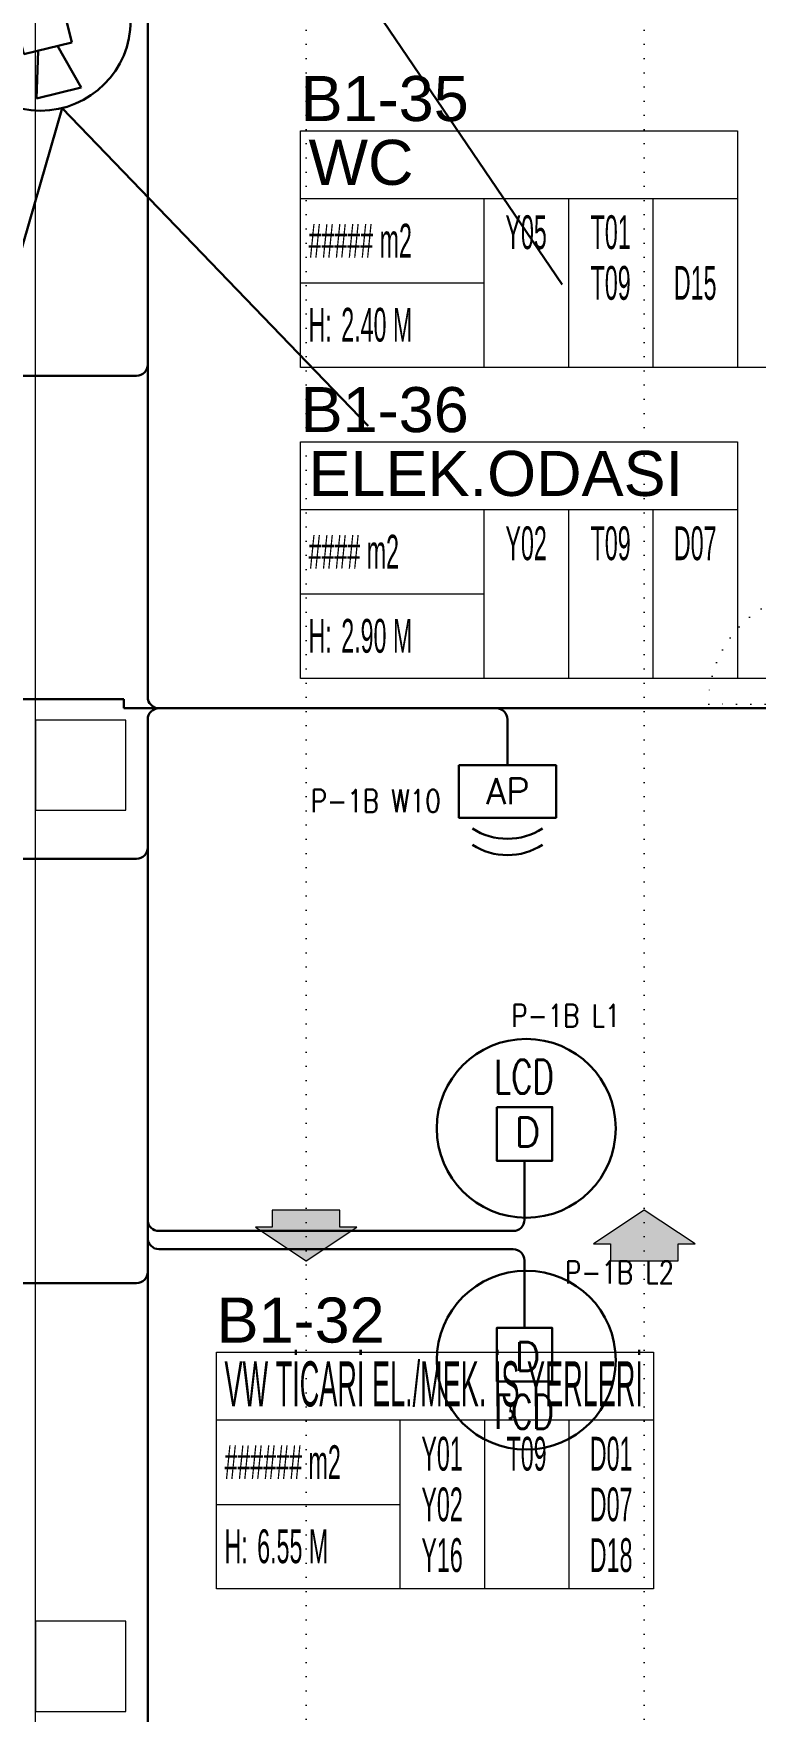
# Model space of a CAD drawing. Header units: metres. Extents: x -13621 to 152406, y -16073 to 22221.
# Drawn here: x 61358 to 61999, y 1600 to 3089 of the extents above; entities that cross this region are included whole.
import ezdxf
from ezdxf.enums import TextEntityAlignment as Align

# ---------------------------------------------------------------- set-up
doc = ezdxf.new("R2010")
doc.units = ezdxf.units.M
doc.header["$LTSCALE"] = 100
doc.header["$MEASUREMENT"] = 0
doc.linetypes.add('DOT2', pattern=[0.125, 0, -0.125])
doc.linetypes.add('HIDDEN', pattern=[0.375, 0.25, -0.125])
doc.layers.get('0').update_dxf_attribs({"color": 9, "lineweight": 9})
for name, color, linetype, lineweight in [('01', 9, 'Continuous', 9), ('05S', 9, 'Continuous', 9), ('06B', 9, 'Continuous', 9), ('06D', 9, 'Continuous', 9), ('10', 9, 'Continuous', 9), ('20', 9, 'DOT2', 9), ('21_mahal200', 9, 'Continuous', 9), ('Data  Tavan', 170, 'Continuous', 30), ('E-ACCESS POINT (KABLOSUZ ERİŞİM İÇİN)', 7, 'Continuous', 30), ('E-DAHİLİ DOME KAMERA', 7, 'Continuous', 30), ('E-DAHİLİ KAMERA', 7, 'Continuous', 30), ('E-DATA LCD EKRAN', 7, 'Continuous', 30), ('E-DATA PRİZİ (RJ45)', 7, 'Continuous', 30), ('E-YAZI', 7, 'Continuous', 30)]:
    doc.layers.add(name, color=color, linetype=linetype, lineweight=lineweight)
doc.styles.add('Arial', font='arial.ttf', dxfattribs={"height": 2.5})
doc.styles.add('E-YAZI', font='txttw.shx')
doc.styles.add('MuuM_TEXT-STANDART', font='ARIALN.TTF')
doc.dimstyles.new('MuuM_DIM200', dxfattribs={"dimscale": 20, "dimtxt": 2, "dimasz": 1, "dimexe": 1, "dimexo": 1, "dimgap": 1, "dimtad": 1, "dimdec": 1, "dimrnd": 0.5, "dimdsep": 46, "dimtxsty": 'MuuM_TEXT-STANDART', "dimblk": 'ARCHTICK', "dimcen": 0, "dimdle": 0.15, "dimclrd": 256, "dimclre": 256, "dimclrt": 256, "dimadec": 0, "dimazin": 0, "dimtfac": 5, "dimtdec": 1, "dimtix": 1, "dimtmove": 2, "dimatfit": 3, "dimldrblk": 'DOT', "dimfxl": 3, "dimfxlon": 1, "dimtolj": 1, "dimlwd": -1, "dimlwe": -1, "dimarcsym": 0})

# ---------------------------------------------------------------- blocks, each defined once
blk = doc.blocks.new('E-DATA LCD EKRAN')
at = {"layer": 'E-DATA PRİZİ (RJ45)', "color": 1}
blk.add_line((0, 0), (0, 42), dxfattribs=at)
blk.add_lwpolyline([(-24.6, 89.6), (24.6, 89.6), (24.6, 42), (-24.6, 42)], close=True, dxfattribs=at)
blk.add_circle((1.6, 70.7), 79.4, dxfattribs=at)
at = {"layer": 'E-DATA PRİZİ (RJ45)', "color": 1, "style": 'E-YAZI'}
blk.add_text('D', height=25.6, dxfattribs=at).set_placement((-8.8, 54.6))
at = {"layer": 'E-YAZI', "color": 1, "style": 'E-YAZI', "width": 0.7}
blk.add_text('LCD', height=30, dxfattribs=at).set_placement((-27, 101.6))
blk = doc.blocks.new('*U382')
at = {"layer": 'E-ACCESS POINT (KABLOSUZ ERİŞİM İÇİN)', "color": 4}
blk.add_lwpolyline([(-2.395, 3.237), (2.395, 3.237), (2.395, 0.647), (-2.395, 0.647)], close=True, dxfattribs=at)
at = {"layer": 'E-ACCESS POINT (KABLOSUZ ERİŞİM İÇİN)', "color": 3}
for centre in [(0, 2.797), (0, 1.993)]:
    blk.add_arc(centre, 3.191, 237.1828, 302.8172, dxfattribs=at)
at = {"layer": 'E-ACCESS POINT (KABLOSUZ ERİŞİM İÇİN)', "color": 3, "style": 'E-YAZI'}
blk.add_text('AP', height=1.28, dxfattribs=at).set_placement((-1.054, 1.311))
blk = doc.blocks.new('100_DAHİLİ DOME KAMERA')
at = {"layer": 'E-DAHİLİ DOME KAMERA', "color": 4}
for p, q in [((-1.936, 0.715), (-1.936, -0.689)), ((0.82, 0.715), (-1.936, 0.715)), ((0.82, -0.689), (0.82, 0.715)), ((0.82, 0.294), (2.131, 0.668)), ((2.131, 0.668), (2.131, -0.643)), ((0.82, -0.268), (2.131, -0.643)), ((-1.936, -0.689), (0.82, -0.689))]:
    blk.add_line(p, q, dxfattribs=at)
at = {"layer": 'E-DAHİLİ DOME KAMERA', "color": 4, "linetype": 'Continuous'}
blk.add_circle((0, 0), 2.566, dxfattribs=at)
at = {"layer": 'E-DAHİLİ KAMERA', "color": 4}
for q in [(13.416, 6.264), (13.416, -6.264)]:
    blk.add_line((2.566, 0), q, dxfattribs=at)
blk = doc.blocks.new('p-kolon_80x80')
blk.add_lwpolyline([(-40, -40), (40, -40), (40, 40), (-40, 40)], close=True)
blk = doc.blocks.new('1.bod.mimari.elk')
at = {"layer": '01'}
for p in [(5400, -6190), (5400, -6990)]:
    blk.add_blockref('p-kolon_80x80', p, dxfattribs=at)
blk = doc.blocks.new('p-dilatasyon yeri')
at = {"layer": '06D'}
blk.add_lwpolyline([(5360, 80), (5360, 6452.7)], dxfattribs=at)
blk = doc.blocks.new('gr-p-barel kilitli kapı kolu')
at = {"layer": '05S'}
h = blk.add_hatch(color=256, dxfattribs=at)
h.paths.add_polyline_path([(1.3, 0.8), (-1.3, 0.8), (-1.3, 0.7), (1.3, 0.7)])
h.paths.add_polyline_path([(2.75, 0.7), (-2.75, 0.7), (-2.75, 0), (2.75, 0)])
h.paths.add_polyline_path([(-11.7, 4.9), (-11.7, 6.7), (0.9, 6.7), (0.9, 0.8), (-0.9, 0.8), (-0.9, 4.9)])
at = {"flags": 128}
for points in [[(-0.9, 0.8), (-0.9, 4.9), (-11.7, 4.9), (-11.7, 6.7), (0.9, 6.7), (0.9, 0.8)], [(-0.8, 5), (0.8, 6.6)]]:
    blk.add_lwpolyline(points, dxfattribs=at)
blk.add_lwpolyline([(-2.75, 0), (-2.75, 0.7), (2.75, 0.7), (2.75, 0)])
blk.add_lwpolyline([(-1.3, 0.7), (1.3, 0.7), (1.3, 0.8), (-1.3, 0.8)], close=True)
blk = doc.blocks.new('prf-scr2')
at = {"linetype": 'DOT2', "ltscale": 10}
blk.add_line((0, 0.2), (0, -1.1), dxfattribs=at)
for p, q in [((-0.1, -0.2), (0.1, -0.3)), ((0.1, -0.2), (-0.1, -0.2)), ((0.1, -0.3), (-0.1, -0.3)), ((-0.1, -0.3), (0.1, -0.4)), ((0.1, -0.4), (-0.1, -0.4)), ((0.1, -0.5), (-0.1, -0.4)), ((-0.1, -0.4), (0.1, -0.4)), ((0.1, -0.6), (-0.1, -0.5)), ((-0.1, -0.5), (0.1, -0.5)), ((-0.1, -0.6), (0.1, -0.7)), ((0.1, -0.6), (-0.1, -0.6)), ((-0.1, -0.6), (0.1, -0.6)), ((-0.1, -0.7), (0.1, -0.8)), ((0.1, -0.7), (-0.1, -0.7)), ((-0.1, -0.8), (0.1, -0.8)), ((0.1, -0.8), (-0.1, -0.8)), ((0.1, -0.2), (0, -0.1)), ((0, -0.2), (0.1, -0.2))]:
    blk.add_line(p, q)
blk.add_lwpolyline([(0.2, 0), (-0.2, 0), (-0.2, 0), (-0.1, -0.1), (0.1, -0.1), (0.2, 0), (0.2, 0)], close=True)
for points in [[(0.2, 0), (-0.2, 0)], [(-0.1, -0.1), (-0.1, -0.2), (-0.1, -0.2), (-0.1, -0.2), (-0.1, -0.2), (-0.1, -0.3), (-0.1, -0.3), (-0.1, -0.3), (-0.1, -0.3), (-0.1, -0.4), (-0.1, -0.4), (-0.1, -0.4), (-0.1, -0.4), (-0.1, -0.4), (-0.1, -0.5), (-0.1, -0.5), (-0.1, -0.5), (-0.1, -0.5), (-0.1, -0.5), (-0.1, -0.5), (-0.1, -0.6), (-0.1, -0.6), (-0.1, -0.6), (-0.1, -0.6), (-0.1, -0.6), (-0.1, -0.7), (-0.1, -0.7), (-0.1, -0.7), (-0.1, -0.7), (-0.1, -0.7), (-0.1, -0.8), (-0.1, -0.8), (-0.1, -0.8), (-0.1, -0.8), (0, -0.9), (0, -0.9), (0, -0.9), (0.1, -0.8), (0.1, -0.8), (0.1, -0.7), (0.1, -0.7), (0.1, -0.7), (0.1, -0.7), (0.1, -0.7), (0.1, -0.7), (0.1, -0.6), (0.1, -0.6), (0.1, -0.6), (0.1, -0.6), (0.1, -0.6), (0.1, -0.5), (0.1, -0.5), (0.1, -0.5), (0.1, -0.5), (0.1, -0.4), (0.1, -0.4), (0.1, -0.4), (0.1, -0.4), (0.1, -0.4), (0.1, -0.3), (0.1, -0.3), (0.1, -0.3), (0.1, -0.3), (0.1, -0.3), (0.1, -0.3), (0.1, -0.2), (0.1, -0.2), (0.1, -0.2), (0.1, -0.2), (0.1, -0.2), (0.1, -0.1)]]:
    blk.add_lwpolyline(points)
blk = doc.blocks.new('K-SAC-01')
at = {"layer": '10'}
for points in [[(-4.6, 16.2, -0.414214), (-4.5, 16.3), (-0.1, 16.3, -0.414214), (0, 16.2), (0, 5.9), (0.2, 5.9), (0.2, 16.2, 0.414214), (-0.1, 16.5), (-4.5, 16.5, 0.414214), (-4.8, 16.2), (-4.8, 15.3, 0.414214), (-4.5, 15), (-3.4, 15), (-3.4, 15.2), (-4.5, 15.2, -0.414214), (-4.6, 15.3)], [(104.6, 16.2, 0.414214), (104.5, 16.3), (100.1, 16.3, 0.414214), (100, 16.2), (100, 5.9), (99.8, 5.9), (99.8, 16.2, -0.414214), (100.1, 16.5), (104.5, 16.5, -0.414214), (104.8, 16.2), (104.8, 15.3, -0.414214), (104.5, 15), (103.4, 15), (103.4, 15.2), (104.5, 15.2, 0.414214), (104.6, 15.3)], [(0.2, 10.3, -0.414214), (0.5, 10.6), (1.5, 10.6, -0.414214), (1.8, 10.3), (1.8, 3.9, -0.414214), (1.5, 3.6, -0.414214), (1.2, 3.9), (1.2, 4.8), (0.2, 4.8), (0.2, -1.2, -0.414214), (-0.1, -1.5), (-4.5, -1.5, -0.414214), (-4.8, -1.2), (-4.8, -0.3, -0.414214), (-4.5, 0), (-3.4, 0), (-3.4, -0.2), (-4.5, -0.2, 0.414214), (-4.6, -0.3), (-4.6, -1.2, 0.414214), (-4.5, -1.3), (-0.1, -1.3, 0.414214), (0, -1.2), (0, 5), (1.4, 5), (1.4, 3.9, 0.414214), (1.5, 3.8, 0.414214), (1.6, 3.9), (1.6, 10.3, 0.414214), (1.5, 10.4), (0.5, 10.4, 0.414214), (0.4, 10.3), (0.4, 9.4), (0.2, 9.4)], [(-0.4, -2), (1, -1.4), (1, 1.5), (1.2, 1.5), (1.2, -1.5), (-0.3, -2.2, -14.796002)], [(99.8, 10.3, 0.414214), (99.5, 10.6), (98.5, 10.6, 0.414214), (98.2, 10.3), (98.2, 3.9, 0.414214), (98.5, 3.6, 0.414214), (98.8, 3.9), (98.8, 4.8), (99.8, 4.8), (99.8, -1.2, 0.414214), (100.1, -1.5), (104.5, -1.5, 0.414214), (104.8, -1.2), (104.8, -0.3, 0.414214), (104.5, 0), (103.4, 0), (103.4, -0.2), (104.5, -0.2, -0.414214), (104.6, -0.3), (104.6, -1.2, -0.414214), (104.5, -1.3), (100.1, -1.3, -0.414214), (100, -1.2), (100, 5), (98.6, 5), (98.6, 3.9, -0.414214), (98.5, 3.8, -0.414214), (98.4, 3.9), (98.4, 10.3, -0.414214), (98.5, 10.4), (99.5, 10.4, -0.414214), (99.6, 10.3), (99.6, 9.4), (99.8, 9.4)]]:
    blk.add_lwpolyline(points, format="xyb", close=True, dxfattribs=at)
for points in [[(98.8, 0.1), (98.8, 2.1), (99.1, 2.1), (99.1, 3.2), (1.5, 3.2), (1.5, 2.1), (1.8, 2.1), (1.8, 0.1), (1.5, 0.1), (1.5, 1.9), (1.2, 1.9), (1.2, 3.5), (99.4, 3.5), (99.4, 1.9), (99.1, 1.9), (99.1, 0.1)], [(98.8, 2.1), (98.8, 0.1), (99.4, 0.1), (99.4, -1.5), (1.2, -1.5), (1.2, 0.1), (1.8, 0.1), (1.8, 2.1), (2.1, 2.1), (2.1, -0.1), (1.5, -0.1), (1.5, -1.2), (99.1, -1.2), (99.1, -0.1), (98.5, -0.1), (98.5, 2.1), (98.8, 2.1)]]:
    blk.add_lwpolyline(points, dxfattribs=at)
for points in [[(2.1, 3), (8.1, 3), (8.1, -1), (2.1, -1)], [(2.4, 2.7), (7.8, 2.7), (7.8, -0.7), (2.4, -0.7)], [(98.5, 3), (92.5, 3), (92.5, -1), (98.5, -1)], [(98.2, 2.7), (92.8, 2.7), (92.8, -0.7), (98.2, -0.7)]]:
    blk.add_lwpolyline(points, close=True, dxfattribs=at)
blk.add_circle((-0.9, -2.5), 0.55, dxfattribs=at)
at = {"layer": '20', "linetype": 'HIDDEN'}
for points in [[(-0.2, -1.3), (-0.2, 0), (-1.7, 0), (-1.7, -1.3)], [(-0.4, -2), (-0.4, -0.2), (-1.5, -0.2), (-1.5, -2)]]:
    blk.add_lwpolyline(points, dxfattribs=at)
at = {"layer": '20'}
blk.add_lwpolyline([(-0.9, -2.5), (-0.9, -102.9)], dxfattribs=at)
blk.add_arc((-0.9, -2.5), 100.4, 270, 1.5131, dxfattribs=at)
at = {"layer": '06B'}
blk.add_blockref('gr-p-barel kilitli kapı kolu', (91.4, 3.5), dxfattribs=at)
at = {"layer": '06B', "xscale": -1, "rotation": 180}
blk.add_blockref('gr-p-barel kilitli kapı kolu', (91.4, -1.5), dxfattribs=at)
at = {"layer": '10', "xscale": -1, "rotation": 90}
blk.add_blockref('prf-scr2', (1.5, 1), dxfattribs=at)
at = {"layer": '10', "rotation": 270}
blk.add_blockref('prf-scr2', (99.1, 1.2), dxfattribs=at)
blk = doc.blocks.new('0_arrow1')
blk.add_hatch(color=254).paths.add_polyline_path([(0, 0), (-22.5, -15), (-15, -15), (-15, -22.5), (15, -22.5), (15, -15), (22.5, -15)])
at = {"linetype": 'ByBlock', "lineweight": -2}
blk.add_lwpolyline([(15, -22.5), (-15, -22.5), (-15, -15), (-22.5, -15), (0, 0), (22.5, -15), (15, -15)], close=True, dxfattribs=at)
blk.add_point((0, 0))
blk = doc.blocks.new('_ArchTick')
at = {"color": 0, "linetype": 'ByBlock', "const_width": 0.15}
blk.add_lwpolyline([(-0.5, -0.5), (0.5, 0.5)], dxfattribs=at)
blk = doc.blocks.new('_Dot')
at = {"color": 0, "linetype": 'ByBlock', "lineweight": -2}
blk.add_line((-0.5, 0), (-1, 0), dxfattribs=at)
at = {"color": 0, "linetype": 'ByBlock', "const_width": 0.5}
blk.add_lwpolyline([(-0.25, 0, 1), (0.25, 0, 1)], format="xyb", close=True, dxfattribs=at)
blk = doc.blocks.new('0_roomno2')
blk.add_lwpolyline([(19.375, -10.5), (0, -10.5), (0, 0), (19.375, 0)], close=True)
for points in [[(0, -3), (19.375, -3)], [(8.125, -3), (8.125, -10.5)], [(11.875, -3), (11.875, -10.5)], [(15.625, -3), (15.625, -10.5)], [(0, -6.75), (8.125, -6.75)]]:
    blk.add_lwpolyline(points)
at = {"style": 'MuuM_TEXT-STANDART', "width": 0.6}
blk.add_text('H:', height=1.5, dxfattribs=at).set_placement((0.35, -8.608), align=Align.MIDDLE_LEFT)
at = {"style": 'Arial'}
blk.add_attdef('ODANO', (0, 1.17), '', height=2, dxfattribs=at)
blk.add_attdef('MEKANADI', text='', height=2, dxfattribs=at).set_placement((0.35, -3), align=Align.BOTTOM_LEFT)
at = {"style": 'MuuM_TEXT-STANDART', "width": 0.6}
for tag, p in [('M2', (0.35, -4.875)), ('TEMIZTAVANYUKSEKLIGI', (1.8, -8.608))]:
    blk.add_attdef(tag, text='', height=1.5, dxfattribs=at).set_placement(p, align=Align.MIDDLE_LEFT)
for tag, p in [('YER01', (10, -4.5)), ('TAVAN01', (13.75, -4.5)), ('DUVAR01', (17.5, -4.5)), ('YER02', (10, -6.75)), ('TAVAN02', (13.75, -6.75)), ('DUVAR02', (17.5, -6.75)), ('YER03', (10, -9)), ('TAVAN03', (13.75, -9)), ('DUVAR03', (17.5, -9))]:
    blk.add_attdef(tag, text='', height=1.5, dxfattribs=at).set_placement(p, align=Align.MIDDLE_CENTER)
blk = doc.blocks.new('1.bod.mimari1.elk')
at = {"layer": '06D', "linetype": 'DOT2'}
for points in [[(5600, -2652.1), (5600, -7740, 0.4142136), (6200, -8340)], [(5900, -2652.1), (5900, -7740, 0.4142136), (6200, -8040)]]:
    blk.add_lwpolyline(points, format="xyb", dxfattribs=at)
blk.add_blockref('p-dilatasyon yeri', (0, -8630))
at = {"xscale": -1, "rotation": 270}
blk.add_blockref('K-SAC-01', (6060, -6135), dxfattribs=at)
at = {"layer": '06D', "xscale": -2, "yscale": 2, "zscale": 2, "rotation": 180}
blk.add_blockref('0_arrow1', (5600, -6630), dxfattribs=at)
at = {"layer": '06D', "xscale": -2, "yscale": 2, "zscale": 2}
blk.add_blockref('0_arrow1', (5900, -6585), dxfattribs=at)
at = {"layer": '21_mahal200'}
ref = blk.add_blockref('0_roomno2', (5595.16, -5626.91), dxfattribs=dict(at, xscale=20, yscale=20, zscale=20))
ref.add_attrib('ODANO', 'B1-35', (5595.16, -5618.26), dxfattribs={"layer": '0', "height": 40, "style": 'Arial'})
ref.add_attrib('MEKANADI', 'WC', dxfattribs={"layer": '0', "height": 40, "style": 'Arial'}).set_placement((5602.16, -5686.91), align=Align.BOTTOM_LEFT)
ref.add_attrib('M2', '##### m2', dxfattribs={"layer": '0', "height": 30, "style": 'MuuM_TEXT-STANDART', "width": 0.6}).set_placement((5602.16, -5724.41), align=Align.MIDDLE_LEFT)
ref.add_attrib('TEMIZTAVANYUKSEKLIGI', '2.40 M', dxfattribs={"layer": '0', "height": 30, "style": 'MuuM_TEXT-STANDART', "width": 0.6}).set_placement((5631.16, -5799.07), align=Align.MIDDLE_LEFT)
ref.add_attrib('YER01', 'Y05', dxfattribs={"layer": '0', "height": 30, "style": 'MuuM_TEXT-STANDART', "width": 0.6}).set_placement((5795.16, -5716.91), align=Align.MIDDLE_CENTER)
ref.add_attrib('TAVAN01', 'T01', dxfattribs={"layer": '0', "height": 30, "style": 'MuuM_TEXT-STANDART', "width": 0.6}).set_placement((5870.16, -5716.91), align=Align.MIDDLE_CENTER)
ref.add_attrib('TAVAN02', 'T09', dxfattribs={"layer": '0', "height": 30, "style": 'MuuM_TEXT-STANDART', "width": 0.6}).set_placement((5870.16, -5761.91), align=Align.MIDDLE_CENTER)
ref.add_attrib('DUVAR02', 'D15', dxfattribs={"layer": '0', "height": 30, "style": 'MuuM_TEXT-STANDART', "width": 0.6}).set_placement((5945.16, -5761.91), align=Align.MIDDLE_CENTER)
ref = blk.add_blockref('0_roomno2', (5595.16, -5903.04), dxfattribs=dict(at, xscale=20, yscale=20, zscale=20))
ref.add_attrib('ODANO', 'B1-36', (5595.16, -5894.4), dxfattribs={"layer": '0', "height": 40, "style": 'Arial'})
ref.add_attrib('MEKANADI', 'ELEK.ODASI', dxfattribs={"layer": '0', "height": 40, "style": 'Arial'}).set_placement((5602.16, -5963.04), align=Align.BOTTOM_LEFT)
ref.add_attrib('M2', '#### m2', dxfattribs={"layer": '0', "height": 30, "style": 'MuuM_TEXT-STANDART', "width": 0.6}).set_placement((5602.16, -6000.54), align=Align.MIDDLE_LEFT)
ref.add_attrib('TEMIZTAVANYUKSEKLIGI', '2.90 M', dxfattribs={"layer": '0', "height": 30, "style": 'MuuM_TEXT-STANDART', "width": 0.6}).set_placement((5631.16, -6075.2), align=Align.MIDDLE_LEFT)
ref.add_attrib('YER01', 'Y02', dxfattribs={"layer": '0', "height": 30, "style": 'MuuM_TEXT-STANDART', "width": 0.6}).set_placement((5795.16, -5993.04), align=Align.MIDDLE_CENTER)
ref.add_attrib('TAVAN01', 'T09', dxfattribs={"layer": '0', "height": 30, "style": 'MuuM_TEXT-STANDART', "width": 0.6}).set_placement((5870.16, -5993.04), align=Align.MIDDLE_CENTER)
ref.add_attrib('DUVAR01', 'D07', dxfattribs={"layer": '0', "height": 30, "style": 'MuuM_TEXT-STANDART', "width": 0.6}).set_placement((5945.16, -5993.04), align=Align.MIDDLE_CENTER)
ref = blk.add_blockref('0_roomno2', (5520.6, -6711.22), dxfattribs=dict(at, xscale=20, yscale=20, zscale=20))
ref.add_attrib('ODANO', 'B1-32', (5520.6, -6702.58), dxfattribs={"layer": '0', "height": 40, "style": 'Arial'})
ref.add_attrib('MEKANADI', 'VW TİCARİ EL./MEK. İŞ YERLERİ', dxfattribs={"layer": '0', "height": 40, "style": 'Arial', "width": 0.43}).set_placement((5527.6, -6771.22), align=Align.BOTTOM_LEFT)
ref.add_attrib('M2', '###### m2', dxfattribs={"layer": '0', "height": 30, "style": 'MuuM_TEXT-STANDART', "width": 0.6}).set_placement((5527.6, -6808.72), align=Align.MIDDLE_LEFT)
ref.add_attrib('TEMIZTAVANYUKSEKLIGI', '6.55 M', dxfattribs={"layer": '0', "height": 30, "style": 'MuuM_TEXT-STANDART', "width": 0.6}).set_placement((5556.6, -6883.38), align=Align.MIDDLE_LEFT)
ref.add_attrib('YER01', 'Y01', dxfattribs={"layer": '0', "height": 30, "style": 'MuuM_TEXT-STANDART', "width": 0.6}).set_placement((5720.6, -6801.22), align=Align.MIDDLE_CENTER)
ref.add_attrib('TAVAN01', 'T09', dxfattribs={"layer": '0', "height": 30, "style": 'MuuM_TEXT-STANDART', "width": 0.6}).set_placement((5795.6, -6801.22), align=Align.MIDDLE_CENTER)
ref.add_attrib('DUVAR01', 'D01', dxfattribs={"layer": '0', "height": 30, "style": 'MuuM_TEXT-STANDART', "width": 0.6}).set_placement((5870.6, -6801.22), align=Align.MIDDLE_CENTER)
ref.add_attrib('YER02', 'Y02', dxfattribs={"layer": '0', "height": 30, "style": 'MuuM_TEXT-STANDART', "width": 0.6}).set_placement((5720.6, -6846.22), align=Align.MIDDLE_CENTER)
ref.add_attrib('DUVAR02', 'D07', dxfattribs={"layer": '0', "height": 30, "style": 'MuuM_TEXT-STANDART', "width": 0.6}).set_placement((5870.6, -6846.22), align=Align.MIDDLE_CENTER)
ref.add_attrib('YER03', 'Y16', dxfattribs={"layer": '0', "height": 30, "style": 'MuuM_TEXT-STANDART', "width": 0.6}).set_placement((5720.6, -6891.22), align=Align.MIDDLE_CENTER)
ref.add_attrib('DUVAR03', 'D18', dxfattribs={"layer": '0', "height": 30, "style": 'MuuM_TEXT-STANDART', "width": 0.6}).set_placement((5870.6, -6891.22), align=Align.MIDDLE_CENTER)
for points in [[(6196.52, -5836.91), (5982.66, -5836.91)], [(6196.52, -6113.04), (5982.66, -6113.04)]]:
    blk.add_leader(points, dimstyle='MuuM_DIM200', override={"dimasz": 1, "dimfxl": 10}, dxfattribs=at)

msp = doc.modelspace()

# ---------------------------------------------------------------- linework, layer by layer
at = {"layer": 'Data  Tavan'}
for p, q in [((61459.5, 3293.2), (61459.5, 2500.5)), ((60450.1, 2785.6), (61449.5, 2785.6)), ((61438.2, 2498.6), (61279.9, 2498.6)), ((61438.2, 2490.5), (61438.2, 2498.6)), ((61469.5, 2490.5), (61438.2, 2490.5)), ((62106.7, 2490.5), (61469.5, 2490.5)), ((61459.5, 2480.5), (61459.5, 2366.8)), ((61778.6, 2440), (61778.6, 2480.5)), ((61459.5, 2378.7), (61459.5, 2036.5)), ((60136.4, 2356.8), (61449.5, 2356.8)), ((61793.7, 2046.9), (61793.7, 2036.5)), ((61459.5, 2039.6), (61459.5, 2020.3)), ((61459.5, 1997.1), (61459.5, 2036.5)), ((61708.9, 2026.5), (61469.5, 2026.5)), ((61783.7, 2026.5), (61708.9, 2026.5)), ((61459.5, 1999.8), (61459.5, 1551.2)), ((61710.1, 2010.3), (61469.5, 2010.3)), ((61783.7, 2010.3), (61710.1, 2010.3)), ((61793.7, 1982.5), (61793.7, 2000.3)), ((60455.6, 1980.2), (61449.5, 1980.2))]:
    msp.add_line(p, q, dxfattribs=at)
for centre, start, end in [((61449.5, 2795.6), 270, 0), ((61469.5, 2500.5), 180, 270), ((61469.5, 2480.5), 90, 180), ((61768.6, 2480.5), 0, 90), ((61449.5, 2366.8), 270, 0), ((61469.5, 2036.5), 180, 270), ((61783.7, 2036.5), 270, 0), ((61469.5, 2020.3), 180, 270), ((61783.7, 2000.3), 0, 90), ((61449.5, 1990.2), 270, 0)]:
    msp.add_arc(centre, 10, start, end, dxfattribs=at)

# ---------------------------------------------------------------- block references
at = {"layer": '06D'}
for name in ['1.bod.mimari.elk', '1.bod.mimari1.elk']:
    msp.add_blockref(name, (56000, 8630), dxfattribs=at)
at = {"layer": 'E-ACCESS POINT (KABLOSUZ ERİŞİM İÇİN)', "xscale": 18, "yscale": 18, "zscale": 18}
msp.add_blockref('*U382', (61778.6, 2381.7), dxfattribs=at)
at = {"layer": 'E-DAHİLİ DOME KAMERA'}
for p, xscale, yscale, zscale, rotation in [((61535.2, 3225.5), 31.24999999834287, 31.24999999834287, 31.24999999834287, 334.1693539516327), ((61364.3, 3101.1), 31.24999999834128, 31.24999999834128, 31.24999999834128, 283.9063274594454)]:
    msp.add_blockref('100_DAHİLİ DOME KAMERA', p, dxfattribs=dict(at, xscale=xscale, yscale=yscale, zscale=zscale, rotation=rotation))
at = {"layer": 'E-DATA LCD EKRAN', "color": 1}
msp.add_blockref('E-DATA LCD EKRAN', (61793.7, 2046.9), dxfattribs=at)
at = {"layer": 'E-DATA LCD EKRAN', "color": 1, "xscale": -1, "rotation": 180}
msp.add_blockref('E-DATA LCD EKRAN', (61793.7, 1982.5), dxfattribs=at)

# ---------------------------------------------------------------- texts
at = {"layer": 'E-YAZI', "color": 6, "style": 'E-YAZI', "width": 0.8}
for s, p in [('P-1B W10', (61604.2, 2398.3)), ('P-1B L1', (61782.1, 2207.6)), ('P-1B L2', (61829.7, 1979.8))]:
    msp.add_text(s, height=20, dxfattribs=at).set_placement(p)

doc.saveas('drawing.dxf')
